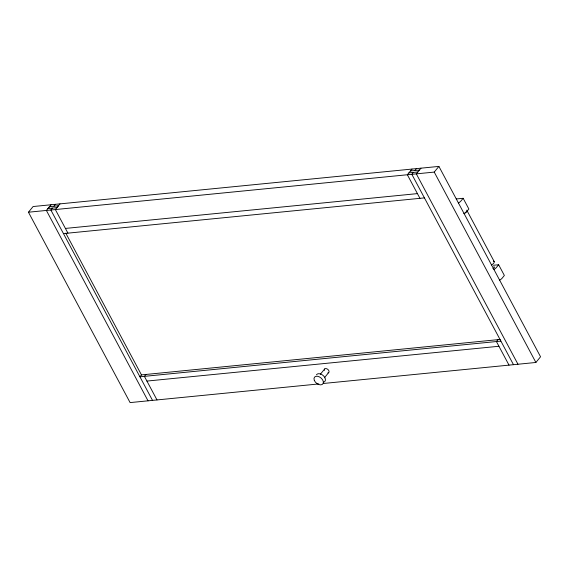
<?xml version="1.0" encoding="UTF-8"?>
<svg xmlns="http://www.w3.org/2000/svg" width="569" height="569" viewBox="0 0 569 569"><rect width="100%" height="100%" fill="white"/><g stroke="black" fill="none" stroke-linecap="round" stroke-linejoin="round"><path stroke-width="0.85" d="M318.846 383.933L130.102 402.596L28.45 212.216L33.109 206.533L438.898 166.404L540.55 356.784L535.891 362.467L323.27 383.492M51.032 204.755L46.374 210.445L148.025 400.825M48.031 208.538L49.581 206.647M52.412 208.105L50.861 210.004L152.513 400.377M53.963 206.213L55.513 204.314M56.793 207.671L58.344 205.779M59.994 203.873L55.342 209.563L67.931 233.141M145.948 374.459L144.398 376.351L156.994 399.936M412.006 169.064L407.354 174.754L419.943 198.332M413.386 172.414L411.835 174.306L513.487 364.686M414.936 170.515L416.487 168.623M420.975 168.175L416.316 173.865L517.968 364.245M28.45 212.216L434.239 172.094L438.898 166.404M464.112 213.695A4.538 1.885 -28.1 0 0 466.68 211.696L468.877 209.008L463.152 198.289L460.954 200.971A4.538 1.885 -28.1 0 1 458.386 202.977M320.347 374.26L324.679 368.975M324.401 377.795L328.726 372.51M499.596 280.154A4.538 1.885 -28.1 0 0 502.164 278.156L504.362 275.467L498.643 264.749L496.438 267.437A4.538 1.885 -28.1 0 1 493.871 269.436M497.96 339.65L496.41 341.549L509.006 365.127M49.482 206.654L58.443 205.765M410.455 170.956L419.417 170.074M47.931 208.553L56.893 207.664M408.905 172.855L417.866 171.966M65.414 228.425L417.426 193.616M63.451 233.589L424.424 197.891M456.224 198.972L463.152 198.289M493.444 265.261L498.643 264.749M500.208 339.43L141.468 374.9L139.917 376.799L500.891 341.101M146.916 381.074L498.928 346.265M466.751 210.146L494.219 261.598M434.239 172.094L535.891 362.467M65.798 233.176L141.51 374.978M493.757 266.825A1.6 0.661 -28.1 0 1 494.361 267.416A1.6 0.661 -28.1 0 1 492.918 268.54M466.672 211.127A4.004 1.664 -28.1 0 1 465.662 212.358M464.894 212.962A4.004 1.664 -28.1 0 1 464.005 213.496M493.351 261.121A4.004 1.664 -28.1 0 1 491.481 264.955M316.442 374.8A5.384 3.471 39.3 0 1 323.697 376.017A5.384 3.471 39.3 0 1 323.541 382.247M324.422 370.376A2.689 1.735 39.3 0 1 325.923 368.577A2.689 1.735 39.3 0 1 328.846 370.725A2.689 1.735 39.3 0 1 327.858 372.901M314.294 380.334A5.384 3.471 39.3 0 0 322.353 384.395A5.384 3.471 39.3 0 0 319.394 376.884A5.384 3.471 39.3 0 0 314.294 380.334"/></g></svg>
